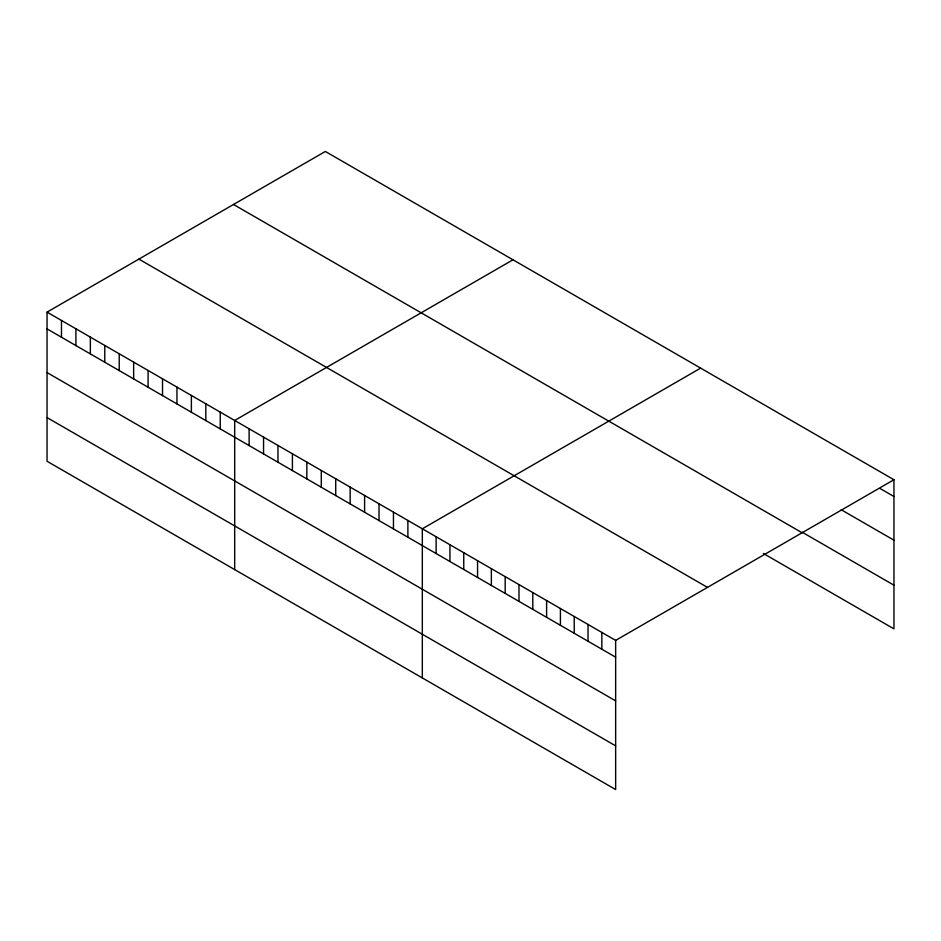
<?xml version="1.0" encoding="UTF-8"?>
<svg xmlns="http://www.w3.org/2000/svg" width="941" height="941" viewBox="0 0 941 941"><rect width="100%" height="100%" fill="white"/><g stroke="black" fill="none" stroke-linecap="round" stroke-linejoin="round"><path stroke-width="1.41" d="M47.05 312.13L615.649 640.409L615.649 789.546L47.05 461.266L47.05 312.13L325.351 151.454L893.95 479.734L893.95 628.87L763.398 553.484M512.998 259.787L234.685 420.462L234.685 569.599M700.633 368.119L422.321 528.795L422.321 677.932M615.649 640.409L893.95 479.734M880.141 488.532L893.95 496.507M841.23 509.74L893.95 540.181M802.308 532.277L893.95 585.184M233.521 204.479L802.108 532.759M138.892 259.116L707.479 587.384M47.05 328.903L615.649 657.183M47.05 372.589L615.649 700.857M47.05 417.592L615.649 745.86M601.84 632.434L601.84 649.208M588.031 624.459L588.031 641.233M574.222 616.496L574.222 633.269M560.413 608.521L560.413 625.295M546.603 600.546L546.603 617.32M532.794 592.571L532.794 609.345M518.985 584.608L518.985 601.381M505.176 576.633L505.176 593.406M491.367 568.658L491.367 585.431M477.558 560.683L477.558 577.456M463.748 552.708L463.748 569.481M449.939 544.745L449.939 561.518M436.13 536.77L436.13 553.543M407.888 520.467L407.888 537.24M393.456 512.127L393.456 528.901M379.023 503.8L379.023 520.573M364.59 495.46L364.59 512.233M350.158 487.132L350.158 503.905M335.725 478.793L335.725 495.566M321.293 470.465L321.293 487.238M306.848 462.125L306.848 478.898M292.416 453.797L292.416 470.571M277.983 445.469L277.983 462.243M263.551 437.13L263.551 453.903M249.118 428.802L249.118 445.575M220.253 412.134L220.253 428.908M205.82 403.795L205.82 420.568M191.388 395.467L191.388 412.24M176.955 387.127L176.955 403.901M162.522 378.8L162.522 395.573M148.09 370.472L148.09 387.245M133.646 362.132L133.646 378.905M119.213 353.804L119.213 370.578M104.78 345.465L104.78 362.238M90.348 337.137L90.348 353.91M75.915 328.797L75.915 345.57M61.483 320.469L61.483 337.243"/></g></svg>
